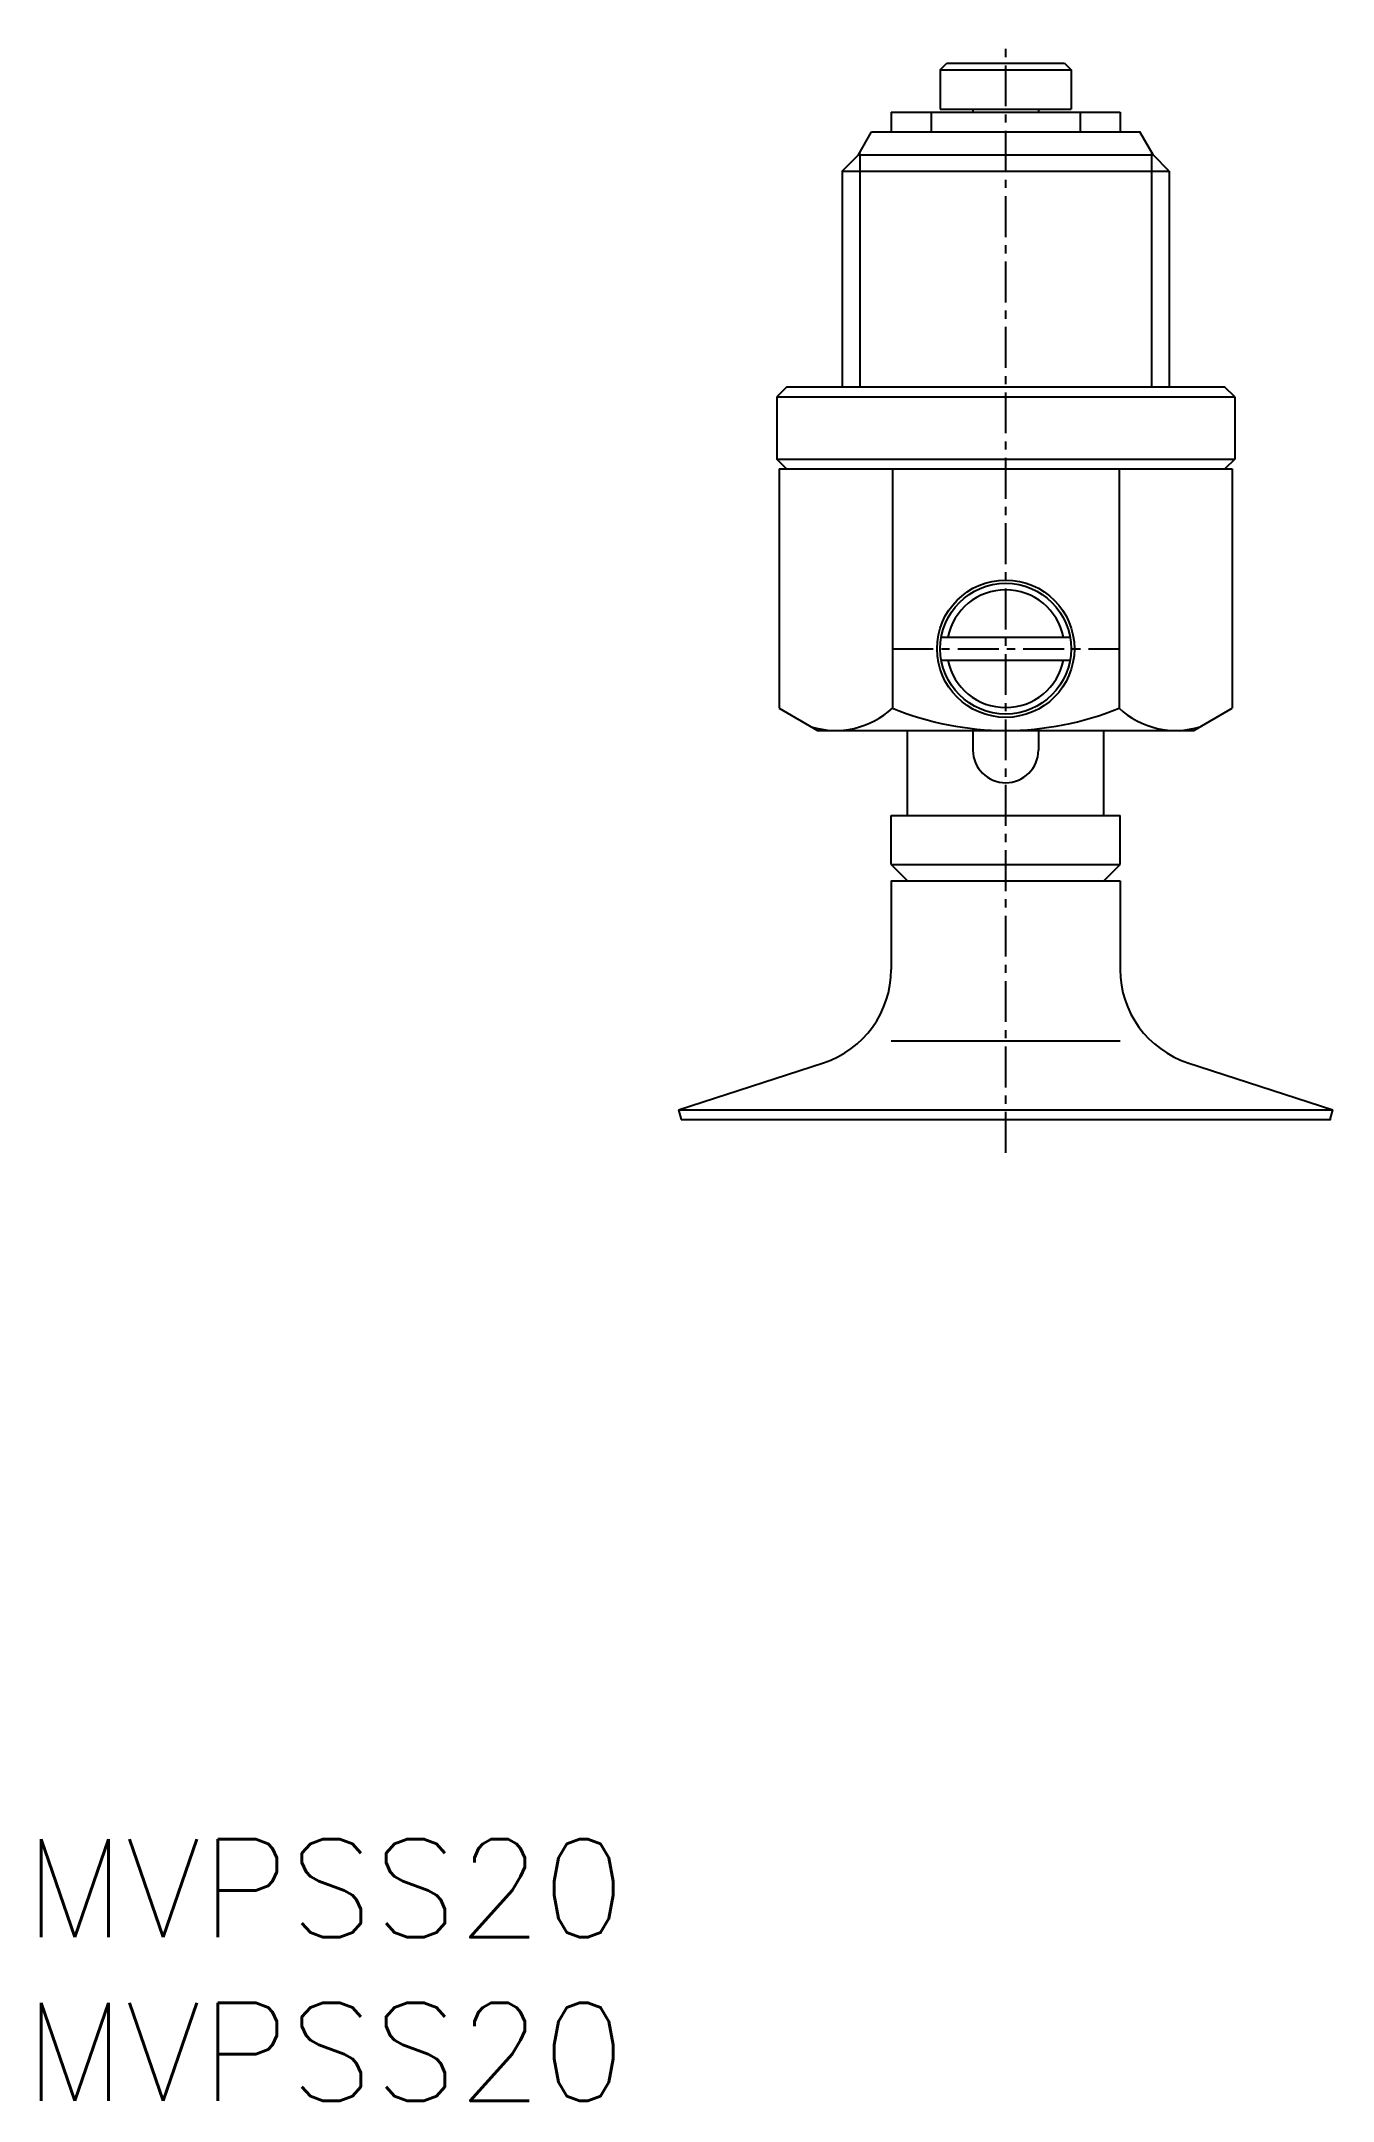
# Model space of a CAD drawing. Extents: x 0.5 to 40, y 0 to 63.
import ezdxf

# ---------------------------------------------------------------- set-up
doc = ezdxf.new("R2010")
doc.units = 0
doc.linetypes.add('CENTER', pattern=[2, 1.25, -0.25, 0.25, -0.25])
doc.layers.get('0').update_dxf_attribs({"linetype": 'CONTINUOUS'})
doc.layers.add('CENTER', color=1, linetype='CENTER')
doc.styles.get("Standard").update_dxf_attribs({"font": 'txt.shx'})

# ---------------------------------------------------------------- blocks, each defined once
blk = doc.blocks.new('*U6')
at = {"color": 7, "linetype": 'CONTINUOUS'}
blk.add_text('MVPSS20', height=3, dxfattribs=at).set_placement((0, 0))
blk = doc.blocks.new('*U7')
at = {"color": 7, "linetype": 'CONTINUOUS'}
blk.add_text('MVPSS20', height=3, dxfattribs=at).set_placement((0, 5))

msp = doc.modelspace()

# ---------------------------------------------------------------- linework, layer by layer
at = {"color": 7, "linetype": 'CONTINUOUS'}
for p, q in [((27.999994, 62.099983), (28.200012, 62.299999)), ((27.999996, 62.100002), (27.999996, 60.900005)), ((27.999996, 62.100002), (31.999996, 62.100002)), ((28.200012, 62.299999), (31.79998, 62.299999)), ((31.79998, 62.299999), (31.999987, 62.099995)), ((31.999996, 62.100002), (31.999996, 60.900005)), ((26.499996, 60.800007), (26.499996, 60.200008)), ((26.499996, 60.800007), (33.499996, 60.800007)), ((27.719662, 60.799999), (27.719662, 60.200008)), ((27.999996, 60.900005), (31.999996, 60.900005)), ((28.999996, 60.900005), (28.999996, 60.800007)), ((30.999996, 60.900005), (30.999996, 60.800007)), ((32.28033, 60.799999), (32.28033, 60.200008)), ((33.499996, 60.800007), (33.499996, 60.200008)), ((25.495877, 59.500006), (25.900021, 60.200005)), ((25.89999, 60.200008), (34.100002, 60.200008)), ((34.504154, 59.500008), (34.100009, 60.200006)), ((24.999995, 59.004156), (25.495852, 59.500013)), ((25.495846, 59.500011), (34.504146, 59.500011)), ((25.5415, 59.54565), (25.5415, 52.400013)), ((34.458492, 59.54565), (34.458492, 52.400013)), ((35.000006, 59.004156), (34.504148, 59.500013)), ((24.999996, 59.004154), (34.999996, 59.004154)), ((24.999996, 59.004154), (24.999996, 52.400013)), ((34.999996, 59.004154), (34.999996, 52.400013)), ((23.300003, 52.400013), (22.999996, 52.100006)), ((36.699986, 52.400013), (23.300003, 52.400013)), ((36.999996, 52.100003), (36.699986, 52.400013)), ((22.999996, 52.10001), (36.999996, 52.10001)), ((22.999996, 52.100006), (22.999996, 50.200011)), ((36.999996, 52.100003), (36.999996, 50.200008)), ((23.300003, 49.900003), (22.999996, 50.200011)), ((22.999996, 50.200008), (36.999996, 50.200008)), ((23.071804, 49.900005), (36.928219, 49.900005)), ((23.071804, 49.900005), (23.071804, 42.580246)), ((26.535885, 49.900005), (26.535885, 42.580246)), ((33.464107, 49.900005), (33.464107, 42.580246)), ((37.000008, 50.200012), (36.700004, 49.900009)), ((36.928219, 49.900005), (36.928219, 42.580246)), ((28.03088, 44.750015), (31.969143, 44.750015)), ((28.03088, 44.050018), (31.969143, 44.050018)), ((23.071801, 42.580252), (24.250006, 41.900015)), ((35.749998, 41.900002), (36.928203, 42.580239)), ((24.249996, 41.900009), (35.749996, 41.900009)), ((26.999996, 39.300003), (26.999996, 41.900009)), ((28.999996, 41.900009), (28.999996, 41.300003)), ((30.999996, 41.900009), (30.999996, 41.300003)), ((32.999996, 39.300003), (32.999996, 41.900009)), ((26.499996, 39.300003), (33.499996, 39.300003)), ((26.499996, 37.800003), (26.499996, 39.300003)), ((33.499996, 37.800003), (33.499996, 39.300003)), ((26.499996, 37.800003), (33.499996, 37.800003)), ((26.499997, 37.800006), (26.999998, 37.300006)), ((33.000004, 37.300006), (33.500005, 37.800007)), ((26.499996, 37.300003), (33.499996, 37.300003)), ((26.499996, 37.300003), (26.499996, 34.591606)), ((33.499996, 37.300003), (33.499996, 34.591606)), ((26.499996, 32.411979), (33.499996, 32.411979)), ((19.999996, 30.300003), (24.427049, 31.738438)), ((35.57295, 31.738434), (39.999996, 30.300003)), ((19.999996, 30.300003), (20.080384, 30.000001)), ((19.999996, 30.300003), (39.999996, 30.300003)), ((39.91961, 30.000003), (39.999996, 30.300003)), ((20.080387, 30), (39.919613, 30))]:
    msp.add_line(p, q, dxfattribs=at)
for radius in [2.1, 2]:
    msp.add_circle((29.999996, 44.400009), radius, dxfattribs=at)
for centre, radius, start, end in [((29.999996, 44.400009), 1.8, 11.212284, 168.78772), ((29.999996, 44.400009), 1.8, 191.21228, 348.78772), ((24.80386, 44.445244), 2.545235, 252.88329, 312.8833), ((29.999996, 51.060596), 9.160586, 247.78069, 292.21931), ((35.196163, 44.445244), 2.545235, 227.11672, 287.11671), ((29.999996, 41.300003), 1, 180, 0), ((23.499996, 34.591606), 3, 288, 0), ((36.499996, 34.591606), 3, 179.99999, 251.99999)]:
    msp.add_arc(centre, radius, start, end, dxfattribs=at)
for p in [(29.999996, 30), (39.919613, 30)]:
    msp.add_point(p, dxfattribs=at)
at = {"layer": 'CENTER', "color": 1, "linetype": 'CENTER'}
for p, q in [((29.999996, 28.98684), (29.999996, 62.974995)), ((26.535885, 44.400009), (33.464107, 44.400009))]:
    msp.add_line(p, q, dxfattribs=at)

# ---------------------------------------------------------------- block references
at = {"color": 7, "linetype": 'CONTINUOUS'}
for name in ['*U7', '*U6']:
    msp.add_blockref(name, (0, 0), dxfattribs=at)

doc.saveas('drawing.dxf')
